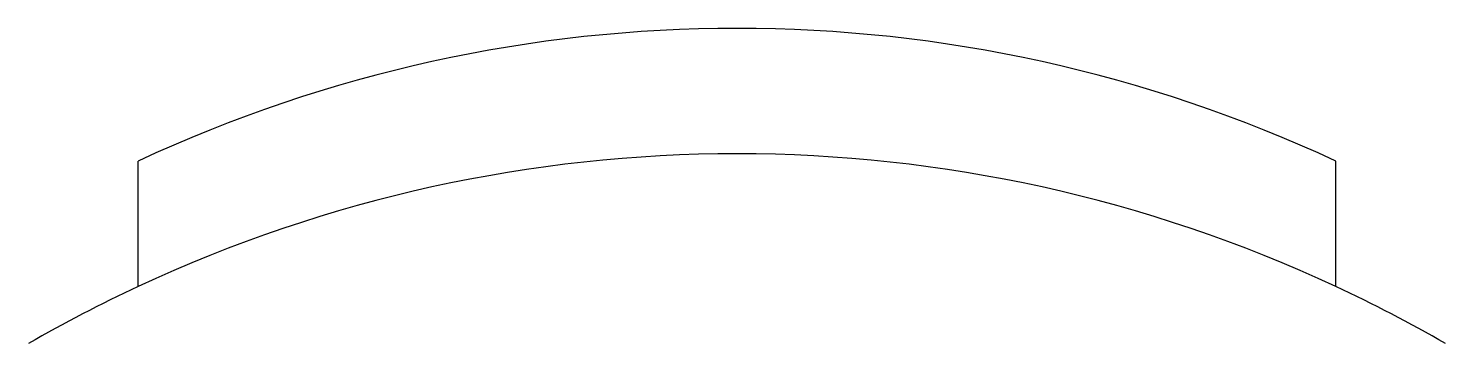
# Model space of a CAD drawing. Extents: x -28.2 to 28.3, y 48.9 to 61.5.
import ezdxf

# ---------------------------------------------------------------- set-up
doc = ezdxf.new("R2010")
doc.units = 0
doc.layers.add('layer 10', color=7, linetype='CONTINUOUS')

msp = doc.modelspace()

# ---------------------------------------------------------------- linework, layer by layer
at = {"layer": 'layer 10'}
for p, q in [((-23.877932, 51.20639), (-23.877932, 56.20639)), ((23.877932, 51.20639), (23.877932, 56.20639))]:
    msp.add_line(p, q, dxfattribs=at)
for centre, start, end in [((0, 5), 65, 115), ((0, 0), 65, 115), ((0, 0), 115, 120), ((0, 0), 60, 65)]:
    msp.add_arc(centre, 56.5, start, end, dxfattribs=at)

doc.saveas('drawing.dxf')
